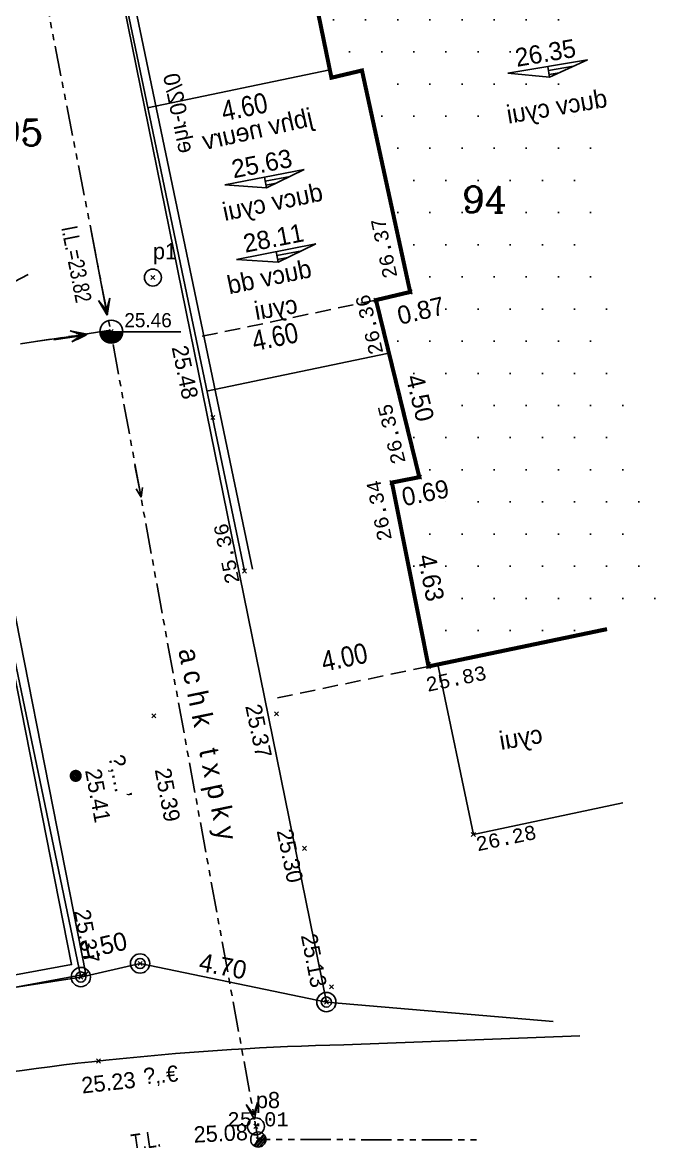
# Model space of a CAD drawing. Header units: inches. Extents: x 183042 to 183166, y 675888 to 675966.
# Drawn here: x 183114.01 to 183129.78, y 675914.72 to 675942.35 of the extents above; entities that cross this region are included whole.
import ezdxf
from ezdxf.enums import TextEntityAlignment as Align

# ---------------------------------------------------------------- set-up
doc = ezdxf.new("R2010")
doc.units = ezdxf.units.IN
doc.header["$LTSCALE"] = 0.03
doc.header["$PDMODE"] = 3
doc.header["$PDSIZE"] = 0.05
doc.linetypes.add('DASHED', pattern=[19.05, 12.7, -6.35])
doc.linetypes.add('PHANTOM', pattern=[2.5, 1.25, -0.25, 0.25, -0.25, 0.25, -0.25])
for name, color, linetype in [('1501', 7, 'Continuous'), ('2346T', 9, 'Continuous'), ('4701T', 80, 'Continuous'), ('A-View 4', 8, 'Continuous'), ('A_POINTS', 2, 'Continuous'), ('PO', 2, 'Continuous'), ('POELEV', 7, 'Continuous'), ('POL', 12, 'Continuous'), ('VAR', 7, 'Continuous')]:
    doc.layers.add(name, color=color, linetype=linetype)
doc.styles.add('HBT', font='HEBTXT')
doc.styles.add('HGV', font='HGV.SHX')
doc.styles.add('M', font='monotxt')
doc.styles.add('M1', font='MIRYL.SHX')
doc.styles.add('ROMANC', font='romanc')
doc.styles.add('TRHEBTXT', font='HEBTXT.SHX')
doc.styles.add('TXT', font='txt')

# ---------------------------------------------------------------- blocks, each defined once
blk = doc.blocks.new('PO0W')
at = {"layer": 'A_POINTS'}
blk.add_point((0, 0), dxfattribs=at)
at = {"layer": '1501', "style": 'M'}
blk.add_attdef('ELEV', text='', height=0.35, dxfattribs=at).set_placement((0.738, -0.167), align=Align.RIGHT)
blk = doc.blocks.new('PO3')
at = {"layer": 'PO'}
blk.add_point((0, 0), dxfattribs=at)
at = {"layer": 'POL'}
for p, q in [((-0.014, 0), (0.014, 0)), ((0, -0.014), (0, 0.014))]:
    blk.add_line(p, q, dxfattribs=at)
blk.add_circle((0, 0), 0.21, dxfattribs=at)
at = {"layer": 'POELEV', "style": 'M'}
blk.add_attdef('ELEV', text='', height=0.35, dxfattribs=at).set_placement((0.81, 0), align=Align.RIGHT)
at = {"layer": 'POL', "style": 'HBT'}
blk.add_attdef('NAME', (0, 0.45), '', height=0.4, dxfattribs=at)
blk = doc.blocks.new('BIVW-H')
for p, q in [((-0.284, 0), (1.72, 0)), ((-0.263, -0.02), (0.263, -0.02)), ((-0.261, -0.04), (0.261, -0.04)), ((-0.257, -0.06), (0.257, -0.06)), ((-0.252, -0.08), (0.252, -0.08)), ((-0.244, -0.1), (0.244, -0.1)), ((-0.235, -0.12), (0.235, -0.12)), ((-0.224, -0.14), (0.224, -0.14)), ((-0.21, -0.16), (0.21, -0.16)), ((-0.193, -0.18), (0.193, -0.18)), ((-0.172, -0.2), (0.172, -0.2)), ((-0.146, -0.22), (0.146, -0.22)), ((-0.11, -0.24), (0.11, -0.24)), ((-0.046, -0.26), (0.046, -0.26))]:
    blk.add_line(p, q)
blk.add_circle((0, 0), 0.284)
blk.add_point((0, 0))
at = {"style": 'HBT'}
blk.add_attdef('NAME', text='', height=0.4, dxfattribs=at).set_placement((0, 0.36), align=Align.RIGHT)
at = {"style": 'TXT'}
blk.add_attdef('ELEV', (0.323, 0.108), '', height=0.35, dxfattribs=at)
blk = doc.blocks.new('ILBW')
at = {"layer": '4701T'}
for points in [[(0.518, 0.61), (0, 0)], [(0.518, 0.61), (3.308, 0.61)], [(0.09, 0.225), (0, 0), (0.207, 0.126)]]:
    blk.add_lwpolyline(points, dxfattribs=at)
at = {"layer": '4701T', "style": 'TXT', "flags": 9}
blk.add_attdef('N_SUHA', text='', height=0.35, dxfattribs=at).set_placement((2.888, 1.166), align=Align.RIGHT)
at = {"layer": '4701T', "flags": 8}
for tag, p, height, style in [('TXT', (0.481, 0.709), 0.33, 'ROMANC'), ('INV_LEVEL', (1.702, 0.709), 0.35, 'TXT')]:
    blk.add_attdef(tag, p, '', height=height, dxfattribs=dict(at, style=style))
blk = doc.blocks.new('HZW')
at = {"layer": '2346T', "color": 0}
for p, q in [((0, 0), (0.23, 0.077)), ((0.8, 0), (0, 0)), ((0, 0), (0.23, -0.077))]:
    blk.add_line(p, q, dxfattribs=at)
blk = doc.blocks.new('TRP0001')
at = {"linetype": 'Continuous'}
for centre, radius in [((0, 0, 3000), 0.95), ((0, 0, 3001), 0.5)]:
    blk.add_circle(centre, radius, dxfattribs=at)
blk.add_point((0, 0))
at = {"style": 'TRHEBTXT', "flags": 8}
blk.add_attdef('NAME', text='', height=1.8, dxfattribs=at).set_placement((0, 2.1), align=Align.BOTTOM_CENTER)
blk.add_attdef('HIGHTM', text='', height=1.6, dxfattribs=at).set_placement((-1.5, 0), align=Align.RIGHT)
blk.add_attdef('HIGHTC', (1.5, 0), '', height=1.6, dxfattribs=at)
blk.add_attdef('MARK', text='', height=2, dxfattribs=at).set_placement((0, -1.3), align=Align.TOP_CENTER)
blk = doc.blocks.new('TRP0000')
blk.add_point((0, 0))
at = {"style": 'TRHEBTXT', "flags": 8}
blk.add_attdef('NAME', text='', height=1.8, dxfattribs=at).set_placement((0, 2.1), align=Align.BOTTOM_CENTER)
blk.add_attdef('HIGHTM', text='', height=1.6, dxfattribs=at).set_placement((-1, 0), align=Align.RIGHT)
blk.add_attdef('HIGHTC', (1, 0), '', height=1.6, dxfattribs=at)
blk.add_attdef('MARK', text='', height=2, dxfattribs=at).set_placement((0, -1.3), align=Align.TOP_CENTER)
blk = doc.blocks.new('hetz')
for p, q in [((0, 0), (-1, 0.35)), ((-0.3, 0), (-1, 0.35)), ((0, 0), (-1, -0.35)), ((-1, -0.35), (-0.3, 0))]:
    blk.add_line(p, q)
blk = doc.blocks.new('TRP0266')
for p, q in [((-0.47, -0.54, 3001), (0.54, 0.47, 3001)), ((-0.36, -0.61, 3001), (0.61, 0.36, 3001)), ((-0.24, -0.67, 3001), (0.67, 0.24, 3001)), ((-0.13, -0.7, 3001), (0.7, 0.13, 3001)), ((0.07, -0.71, 3001), (0.71, -0.07, 3001))]:
    blk.add_line(p, q)
at = {"linetype": 'Continuous'}
blk.add_circle((0, 0, 3000), 0.75, dxfattribs=at)
blk.add_point((0, 0))
at = {"style": 'TRHEBTXT', "flags": 8}
blk.add_attdef('NAME', text='', height=1.8, dxfattribs=at).set_placement((0, 2.1), align=Align.BOTTOM_CENTER)
blk.add_attdef('HIGHTM', text='', height=1.6, dxfattribs=at).set_placement((-1.5, 0), align=Align.RIGHT)
blk.add_attdef('HIGHTC', (1.5, 0), '', height=1.6, dxfattribs=at)
blk.add_attdef('MARK', text='', height=2, dxfattribs=at).set_placement((0, -1.3), align=Align.TOP_CENTER)
blk = doc.blocks.new('TRP9213')
at = {"linetype": 'Continuous', "const_width": 0.5}
blk.add_lwpolyline([(-0.35, 0, 1), (0.35, 0, 1)], format="xyb", close=True, dxfattribs=at)
blk.add_point((0, 0))
at = {"style": 'TRHEBTXT', "flags": 8}
blk.add_attdef('NAME', text='', height=1.8, dxfattribs=at).set_placement((0, 2.1), align=Align.BOTTOM_CENTER)
blk.add_attdef('HIGHTM', text='', height=1.6, dxfattribs=at).set_placement((-1, 0), align=Align.RIGHT)
blk.add_attdef('HIGHTC', (1, 0), '', height=1.6, dxfattribs=at)
blk.add_attdef('MARK', text='', height=2, dxfattribs=at).set_placement((0, -1.3), align=Align.TOP_CENTER)
blk = doc.blocks.new('ANOT4')
at = {"style": 'TRHEBTXT', "flags": 8}
blk.add_attdef('TEXT', text='', height=1.6, dxfattribs=at).set_placement((0, -1.16), align=Align.TOP_CENTER)
blk = doc.blocks.new('RZPA')
at = {"layer": 'VAR', "color": 0}
for p, q in [((-1, 0.268), (0, 0)), ((-1, 0.268), (1, 0.268)), ((0, 0), (0, 0.268)), ((1, 0.268), (0, 0)), ((0, 0.168), (0.627, 0.168)), ((0, 0.068), (0.254, 0.068))]:
    blk.add_line(p, q, dxfattribs=at)
at = {"layer": 'VAR', "color": 0, "style": 'TXT'}
blk.add_attdef('HEIGHT', text='', height=0.45, dxfattribs=at).set_placement((0, 0.387), align=Align.CENTER)

msp = doc.modelspace()

# ---------------------------------------------------------------- hatches: boundary and pattern name
at = {"layer": 'A-View 4'}
h = msp.add_hatch(dxfattribs=at)
h.set_pattern_fill('DOTS', color=9, scale=0.5, style=0)
h.paths.add_polyline_path([(183126.422, 675949.946), (183129.778, 675928.16), (183128.455, 675927.373), (183124.045, 675926.452), (183123.142, 675930.991), (183123.818, 675931.125), (183122.747, 675935.497), (183123.591, 675935.697), (183122.401, 675941.166), (183121.647, 675940.987), (183121.046, 675943.914), (183120.397, 675943.78), (183119.432, 675948.476)])

# ---------------------------------------------------------------- linework, layer by layer
at = {"layer": 'A-View 4', "color": 9, "ltscale": 2.5}
for p, q in [((183121.607, 675941.183), (183117.105, 675940.244)), ((183115.71, 675937.208), (183116.11, 675935.124)), ((183114.335, 675934.476), (183115.61, 675934.658)), ((183123.023, 675934.175), (183118.564, 675933.245))]:
    msp.add_line(p, q, dxfattribs=at)
at = {"layer": 'A-View 4', "color": 9, "linetype": 'DASHED'}
for p, q in [((183122.747, 675935.497), (183118.289, 675934.567)), ((183124.045, 675926.452), (183120.151, 675925.64))]:
    msp.add_line(p, q, dxfattribs=at)
at = {"layer": 'A-View 4', "color": 9}
for p, q in [((183115.457, 675918.782), (183116.92, 675919.117)), ((183115.457, 675918.782), (183091.745, 675915.074)), ((183121.522, 675918.165), (183127.126, 675917.685))]:
    msp.add_line(p, q, dxfattribs=at)
at = {"layer": 'A-View 4', "color": 9, "flags": 128}
for points in [[(183114.173, 675954.326), (183121.522, 675918.165)], [(183114.189, 675954.263), (183119.497, 675928.808)], [(183114.385, 675954.304), (183119.693, 675928.849)], [(183108.811, 675950.657), (183115.457, 675918.782)], [(183088.241, 675932.32), (183091.89, 675915.289), (183111.426, 675918.395), (183115.227, 675919.09), (183112.751, 675931.638)], [(183125.152, 675922.304), (183124.276, 675926.5)], [(183125.152, 675922.304), (183128.841, 675923.082)], [(183116.92, 675919.117), (183121.522, 675918.165)]]:
    msp.add_lwpolyline(points, dxfattribs=at)
at = {"layer": 'A-View 4', "color": 9, "linetype": 'PHANTOM', "ltscale": 20, "flags": 128}
for points in [[(183113.1, 675950.6), (183116.19, 675934.75), (183119.84, 675914.77), (183125.25, 675914.764)], [(183116.19, 675934.75), (183111.504, 675934.055), (183110.231, 675935.613)]]:
    msp.add_lwpolyline(points, dxfattribs=at)
at = {"layer": 'A-View 4', "color": 9, "const_width": 0.1, "flags": 128}
msp.add_lwpolyline([(183128.455, 675927.373), (183124.045, 675926.452), (183123.142, 675930.991), (183123.818, 675931.125), (183122.747, 675935.497), (183123.591, 675935.697), (183122.401, 675941.166), (183121.647, 675940.987), (183121.046, 675943.914), (183120.397, 675943.78), (183119.432, 675948.476), (183126.422, 675949.946)], dxfattribs=at)
at = {"layer": 'A-View 4', "color": 9, "ltscale": 2.5, "flags": 128}
msp.add_lwpolyline([(183113.045, 675931.696), (183115.58, 675918.85), (183111.48, 675918.1), (183091.728, 675915.052), (183088.045, 675932.278)], dxfattribs=at)
at = {"layer": 'A-View 4', "color": 9, "flags": 128}
msp.add_lwpolyline([(183127.78, 675917.33), (183121.95, 675917.11, 0.039321), (183110.924, 675915.987)], format="xyb", dxfattribs=at)
msp.add_lwpolyline([(183127.78, 675917.33), (183121.95, 675917.11, 0.039321), (183110.924, 675915.987)], format="xyb", dxfattribs=at)

# ---------------------------------------------------------------- block references
at = {"layer": 'A-View 4', "color": 9}
for name, p, rotation, values in [('RZPA', (183127.034, 675940.999), 9.657567250333797, {'HEIGHT': '26.35'}), ('RZPA', (183120.043, 675938.267), 11.04042931948247, {'HEIGHT': '25.63'}), ('RZPA', (183120.331, 675936.43), 11.04042931948247, {'HEIGHT': '28.11'}), ('ILBW', (183111.504, 675934.055), 27.5758655599985, {'TXT': 'I.L.=', 'INV_LEVEL': '24.06'})]:
    msp.add_blockref(name, p, dxfattribs=dict(at, rotation=rotation)).add_auto_attribs(values)
ref = msp.add_blockref('PO0W', (183123.591, 675935.697), dxfattribs=at)
ref.add_attrib('ELEV', '26.37', dxfattribs={"layer": '1501', "height": 0.35, "rotation": 102.2755, "style": 'M'}).set_placement((183122.956, 675937.553), align=Align.RIGHT)
ref = msp.add_blockref('PO3', (183117.238, 675936.054), dxfattribs=at)
ref.add_attrib('NAME', 'p1', (183117.238, 675936.504), dxfattribs={"layer": 'POL', "height": 0.4, "style": 'HBT'})
at = {"layer": 'A-View 4', "color": 9, "ltscale": 2.5, "xscale": 0.4, "yscale": 0.4, "zscale": 0.4}
for p, rotation in [((183116.11, 675935.124), 280.8826324378531), ((183115.61, 675934.658), 8.124245975767233), ((183119.749, 675915.265), 279.7689985386997)]:
    msp.add_blockref('hetz', p, dxfattribs=dict(at, rotation=rotation))
at = {"layer": 'A-View 4', "color": 9}
ref = msp.add_blockref('PO0W', (183122.747, 675935.497), dxfattribs=at)
ref.add_attrib('ELEV', '26.36', dxfattribs={"layer": '1501', "height": 0.35, "rotation": 103.7733, "style": 'M'}).set_placement((183122.571, 675935.667), align=Align.RIGHT)
ref = msp.add_blockref('BIVW-H', (183116.209, 675934.717), dxfattribs=at)
ref.add_attrib('ELEV', '25.46', (183116.531, 675934.825), dxfattribs={"layer": '4701T', "height": 0.35, "style": 'TXT'})
for p, rotation in [((183115.583, 675934.629), 188.0042071107574), ((183116.943, 675930.628), 100.7292792265388)]:
    msp.add_blockref('HZW', p, dxfattribs=dict(at, rotation=rotation))
at = {"layer": 'A-View 4', "color": 9, "ltscale": 2.5}
ref = msp.add_blockref('TRP0000', (183118.72, 675932.6), dxfattribs=dict(at, xscale=0.25, yscale=0.25, zscale=0.25, rotation=281.8081440867637))
ref.add_attrib('HIGHTM', '25.48', dxfattribs={"layer": '0', "height": 0.4, "rotation": 281.8081, "style": 'TRHEBTXT', "flags": 8}).set_placement((183117.972, 675933.019), align=Align.RIGHT)
at = {"layer": 'A-View 4', "color": 9}
ref = msp.add_blockref('PO0W', (183123.818, 675931.125), dxfattribs=at)
ref.add_attrib('ELEV', '26.35', dxfattribs={"layer": '1501', "height": 0.35, "rotation": 103.7733, "style": 'M'}).set_placement((183123.122, 675932.965), align=Align.RIGHT)
ref = msp.add_blockref('PO0W', (183123.142, 675930.991), dxfattribs=at)
ref.add_attrib('ELEV', '26.34', dxfattribs={"layer": '1501', "height": 0.35, "rotation": 101.251, "style": 'M'}).set_placement((183122.847, 675931.073), align=Align.RIGHT)
ref = msp.add_blockref('PO0W', (183119.497, 675928.808), dxfattribs=at)
ref.add_attrib('ELEV', '25.36', dxfattribs={"layer": '1501', "height": 0.35, "rotation": 101.7784, "style": 'M'}).set_placement((183119.073, 675930.012), align=Align.RIGHT)
ref = msp.add_blockref('PO0W', (183124.045, 675926.452), dxfattribs=at)
ref.add_attrib('ELEV', '25.83', dxfattribs={"layer": '1501', "height": 0.35, "rotation": 11.795, "style": 'M'}).set_placement((183125.503, 675926.133), align=Align.RIGHT)
at = {"layer": 'A-View 4', "color": 9, "ltscale": 2.5}
ref = msp.add_blockref('TRP0000', (183120.29, 675925.28), dxfattribs=dict(at, xscale=0.25, yscale=0.25, zscale=0.25, rotation=101.7407196908432))
ref.add_attrib('HIGHTM', '25.37', dxfattribs={"layer": '0', "height": 0.4, "rotation": 281.7407, "style": 'TRHEBTXT', "flags": 8}).set_placement((183119.789, 675924.162), align=Align.RIGHT)
ref = msp.add_blockref('TRP0000', (183117.26, 675925.23), dxfattribs=dict(at, xscale=0.25, yscale=0.25, zscale=0.25, rotation=280.6225545395514))
ref.add_attrib('HIGHTM', '25.39', dxfattribs={"layer": '0', "height": 0.4, "rotation": 280.6226, "style": 'TRHEBTXT', "flags": 8}).set_placement((183117.527, 675922.587), align=Align.RIGHT)
ref = msp.add_blockref('TRP0000', (183117.26, 675925.23), dxfattribs=dict(at, xscale=0.25, yscale=0.25, zscale=0.25, rotation=280.6225545395514))
ref.add_attrib('HIGHTM', '25.39', dxfattribs={"layer": '0', "height": 0.4, "rotation": 280.6226, "style": 'TRHEBTXT', "flags": 8}).set_placement((183117.527, 675922.587), align=Align.RIGHT)
ref = msp.add_blockref('TRP9213', (183115.33, 675923.75), dxfattribs=dict(at, xscale=0.25, yscale=0.25, zscale=0.25, rotation=280.6225545395514))
ref.add_attrib('MARK', '\x8f‚…’', dxfattribs={"layer": '0', "height": 0.4, "rotation": 280.6226, "style": 'TRHEBTXT', "flags": 8}).set_placement((183116.63, 675923.777), align=Align.TOP_CENTER)
ref.add_attrib('HIGHTM', '25.41', dxfattribs={"layer": '0', "height": 0.4, "rotation": 280.6226, "style": 'TRHEBTXT', "flags": 8}).set_placement((183115.806, 675922.569), align=Align.RIGHT)
ref = msp.add_blockref('TRP0000', (183120.98, 675921.96), dxfattribs=dict(at, xscale=0.25, yscale=0.25, zscale=0.25, rotation=101.7407196908432))
ref.add_attrib('HIGHTM', '25.30', dxfattribs={"layer": '0', "height": 0.4, "rotation": 281.7407, "style": 'TRHEBTXT', "flags": 8}).set_placement((183120.564, 675921.08), align=Align.RIGHT)
at = {"layer": 'A-View 4', "color": 9}
ref = msp.add_blockref('PO0W', (183125.152, 675922.304), dxfattribs=at)
ref.add_attrib('ELEV', '26.28', dxfattribs={"layer": '1501', "height": 0.35, "rotation": 11.9191, "style": 'M'}).set_placement((183126.737, 675922.199), align=Align.RIGHT)
at = {"layer": 'A-View 4', "color": 9, "ltscale": 2.5}
for name, p, xscale, yscale, zscale, rotation, values in [('TRP0000', (183115.58, 675918.85), 0.2499999999999999, 0.2499999999999999, 0.2499999999999999, 280.6223393305615, {'HIGHTM': '25.37'}), ('ANOT4', (183117.386, 675916.858), 0.25, 0.25, 0.25, 5.02184182448511, {'TEXT': '\x8f‚.€'})]:
    msp.add_blockref(name, p, dxfattribs=dict(at, xscale=xscale, yscale=yscale, zscale=zscale, rotation=rotation)).add_auto_attribs(values)
ref = msp.add_blockref('TRP0000', (183121.65, 675918.54), dxfattribs=dict(at, xscale=0.25, yscale=0.25, zscale=0.25, rotation=101.0361663276517))
ref.add_attrib('HIGHTM', '25.13', dxfattribs={"layer": '0', "height": 0.4, "rotation": 281.0362, "style": 'TRHEBTXT', "flags": 8}).set_placement((183121.147, 675918.494), align=Align.RIGHT)
at = {"layer": 'A-View 4', "color": 9, "xscale": 0.25, "yscale": 0.25, "zscale": 0.25}
for p in [(183116.92, 675919.117), (183115.457, 675918.782), (183121.522, 675918.165)]:
    msp.add_blockref('TRP0001', p, dxfattribs=at)
at = {"layer": 'A-View 4', "color": 9, "ltscale": 2.5}
ref = msp.add_blockref('TRP0000', (183115.89, 675916.71), dxfattribs=dict(at, xscale=0.2499999999999999, yscale=0.2499999999999999, zscale=0.2499999999999999, rotation=6.24233004462132))
ref.add_attrib('HIGHTM', '25.23', dxfattribs={"layer": '0', "height": 0.4, "rotation": 6.2423, "style": 'TRHEBTXT', "flags": 8}).set_placement((183116.826, 675916.052), align=Align.RIGHT)
at = {"layer": 'A-View 4', "color": 9}
msp.add_blockref('PO3', (183119.781, 675915.096), dxfattribs=at).add_auto_attribs({'NAME': 'p8', 'ELEV': '25.01'})
at = {"layer": 'A-View 4', "color": 9, "ltscale": 2.5}
ref = msp.add_blockref('TRP0266', (183119.84, 675914.77), dxfattribs=dict(at, xscale=0.25, yscale=0.25, zscale=0.25, rotation=2.785018410835428))
ref.add_attrib('MARK', '.\x81.\x9a', dxfattribs={"layer": '0', "height": 0.4, "rotation": 2.785, "style": 'TRHEBTXT', "flags": 8}).set_placement((183119.856, 675914.445), align=Align.TOP_CENTER)
ref.add_attrib('HIGHTM', '25.08', dxfattribs={"layer": '0', "height": 0.4, "rotation": 2.785, "style": 'TRHEBTXT', "flags": 8}).set_placement((183119.59, 675914.758), align=Align.RIGHT)

# ---------------------------------------------------------------- texts
at = {"layer": 'A-View 4', "color": 9, "style": 'HGV', "text_generation_flag": 2}
msp.add_text('ehr-02/0', height=0.4, rotation=281.7784, dxfattribs=at).set_placement((183117.89, 675939.099))
at = {"layer": 'A-View 4', "color": 9, "ltscale": 2.5, "oblique": 198.6084, "width": 0.88}
for s, p in [('4.60', (183119.578, 675939.878)), ('4.60', (183120.335, 675934.202)), ('4.00', (183122.047, 675926.29))]:
    msp.add_text(s, height=0.5, rotation=11.7809, dxfattribs=at).set_placement(p, align=Align.BOTTOM_CENTER)
at = {"layer": 'A-View 4', "color": 9, "style": 'HGV', "text_generation_flag": 2}
for s, rotation, p in [('ducv cyui', 9.6576, (183127.213, 675940.283, -18)), ('jbhv neurv', 12.7236, (183119.817, 675939.722)), ('ducv cyui', 11.7809, (183120.192, 675937.924)), ('ducv dd', 11.7809, (183120.11, 675936.074)), ('cyui', 9.6576, (183120.272, 675935.315, -18)), ('cyui', 9.6576, (183126.323, 675924.701, -18))]:
    msp.add_text(s, height=0.45, rotation=rotation, dxfattribs=at).set_placement(p, align=Align.MIDDLE_CENTER)
at = {"layer": 'A-View 4', "color": 9, "style": 'ROMANC'}
for s, p in [('95', (183113.411, 675939.308)), ('94', (183124.872, 675937.656))]:
    msp.add_text(s, height=0.65, dxfattribs=at).set_placement(p)
at = {"layer": 'A-View 4', "color": 9, "ltscale": 1.5, "style": 'TXT', "width": 0.8}
for s, rotation, p in [('I.L.=23.82', 281.0399, (183114.972, 675937.286)), ('T.L.', 8.2088, (183116.728, 675914.496))]:
    msp.add_text(s, height=0.4, rotation=rotation, dxfattribs=at).set_placement(p)
at = {"layer": 'A-View 4', "color": 9}
for s, rotation, p in [('0.87', 13.3874, (183123.907, 675935.018)), ('4.50', 283.7733, (183123.618, 675933.028)), ('0.69', 11.2475, (183124.009, 675930.52)), ('4.63', 281.251, (183123.887, 675928.599)), ('1.50', 12.8816, (183116.066, 675919.341)), ('4.70', 349.2014, (183118.926, 675918.831))]:
    msp.add_text(s, height=0.45, rotation=rotation, dxfattribs=at).set_placement(p, align=Align.CENTER)
at = {"layer": 'A-View 4', "color": 9, "ltscale": 2.5, "style": 'M1'}
msp.add_text('a c h k   t x p k y', height=0.5, rotation=281.7039, dxfattribs=at).set_placement((183118.35, 675924.488), align=Align.CENTER)
msp.add_text('a c h k   t x p k y', height=0.5, rotation=281.7039, dxfattribs=at).set_placement((183118.35, 675924.488), align=Align.CENTER)

doc.saveas('drawing.dxf')
